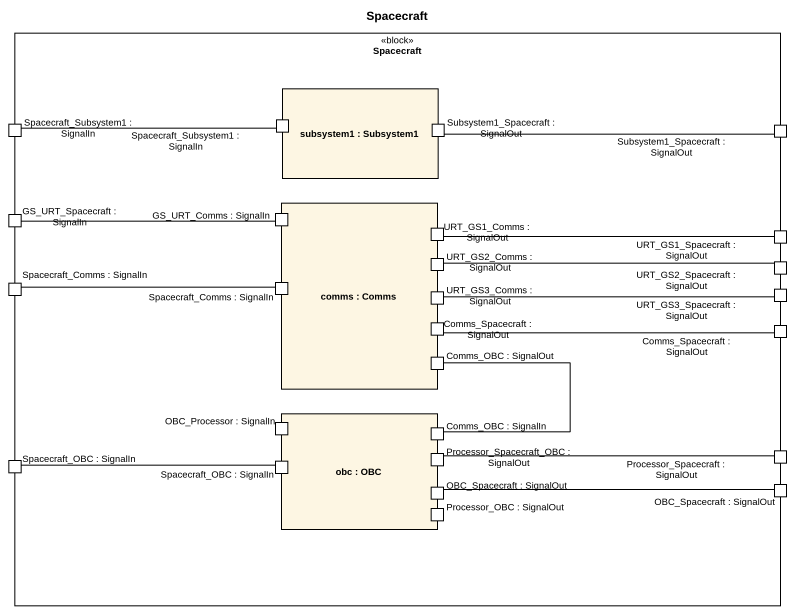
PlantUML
@startuml
title Spacecraft
rectangle Spacecraft <<block>> {
  port "Spacecraft_Subsystem1 : SignalIn" as Spacecraft_Subsystem1
  rectangle "subsystem1 : Subsystem1" as subsystem1 {
    port "Spacecraft_Subsystem1 : SignalIn" as Spacecraft_Subsystem1_2
    port "Subsystem1_Spacecraft : SignalOut" as Subsystem1_Spacecraft
  }
  port "Subsystem1_Spacecraft : SignalOut" as Subsystem1_Spacecraft_2
  port "GS_URT_Spacecraft : SignalIn" as GS_URT_Spacecraft_SignalIn
  rectangle "comms : Comms" as comms {
    port "GS_URT_Comms : SignalIn" as GS_URT_Comms_SignalIn
    port "URT_GS1_Comms : SignalOut" as URT_GS1_Comms_SignalOut
    port "URT_GS2_Comms : SignalOut" as URT_GS2_Comms_SignalOut
    port "Spacecraft_Comms : SignalIn" as Spacecraft_Comms_SignalIn_2
    port "URT_GS3_Comms : SignalOut" as URT_GS3_Comms_SignalOut
    port "Comms_OBC : SignalOut" as Comms_OBC_SignalOut
    port "Comms_Spacecraft : SignalOut" as Comms_Spacecraft_SignalOut
  }
  port "URT_GS1_Spacecraft : SignalOut" as URT_GS1_Spacecraft_SignalOut
  port "URT_GS2_Spacecraft : SignalOut" as URT_GS2_Spacecraft_SignalOut
  port "Spacecraft_Comms : SignalIn" as Spacecraft_Comms_SignalIn
  port "URT_GS3_Spacecraft : SignalOut" as URT_GS3_Spacecraft_SignalOut
  port "Comms_Spacecraft : SignalOut" as Comms_Spacecraft_SignalOut_2
  rectangle "obc : OBC" as obc {
    port "OBC_Processor : SignalIn" as OBC_Processor_SignalIn
    port "Comms_OBC : SignalIn" as Comms_OBC_SignalIn
    port "Spacecraft_OBC : SignalIn" as Spacecraft_OBC_SignalIn_2
    port "Processor_Spacecraft_OBC : SignalOut" as Processor_Spacecraft_OBC
    port "OBC_Spacecraft : SignalOut" as OBC_Spacecraft_SignalOut
    port "Processor_OBC : SignalOut" as Processor_OBC_SignalOut
  }
  port "Spacecraft_OBC : SignalIn" as Spacecraft_OBC_SignalIn
  port "Processor_Spacecraft : SignalOut" as Processor_Spacecraft
  port "OBC_Spacecraft : SignalOut" as OBC_Spacecraft_SignalOut_2
}
Spacecraft_Subsystem1 -right- Spacecraft_Subsystem1_2
Subsystem1_Spacecraft -right- Subsystem1_Spacecraft_2
GS_URT_Spacecraft_SignalIn -right- GS_URT_Comms_SignalIn
URT_GS1_Comms_SignalOut -right- URT_GS1_Spacecraft_SignalOut
URT_GS2_Comms_SignalOut -right- URT_GS2_Spacecraft_SignalOut
Spacecraft_Comms_SignalIn_2 -left- Spacecraft_Comms_SignalIn
URT_GS3_Comms_SignalOut -right- URT_GS3_Spacecraft_SignalOut
Comms_OBC_SignalOut -- Comms_OBC_SignalIn
Comms_Spacecraft_SignalOut_2 -left- Comms_Spacecraft_SignalOut
Spacecraft_OBC_SignalIn -right- Spacecraft_OBC_SignalIn_2
Processor_Spacecraft_OBC -right- Processor_Spacecraft
OBC_Spacecraft_SignalOut -right- OBC_Spacecraft_SignalOut_2
@enduml
